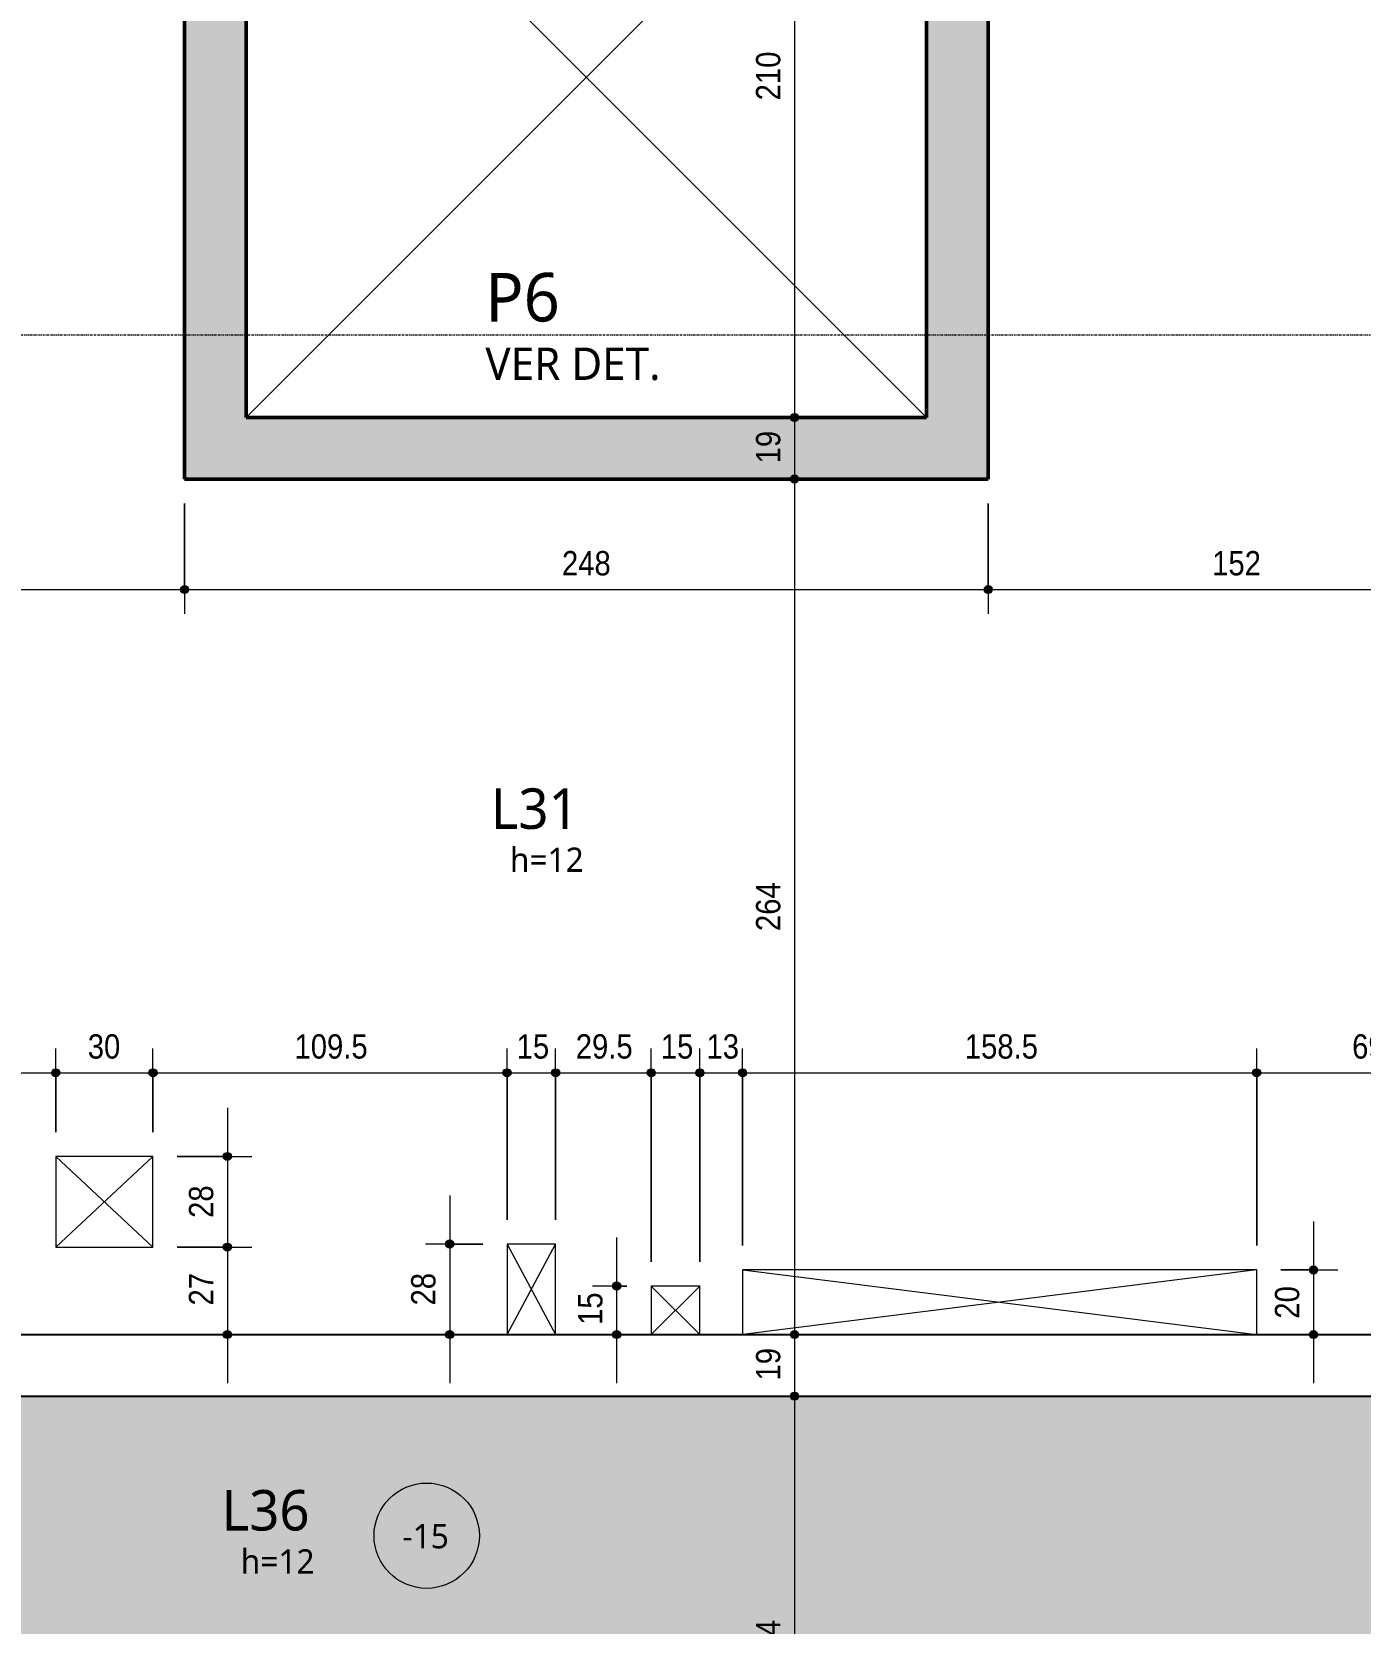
# Model space of a CAD drawing. Header units: centimetres. Extents: x -2136 to 34701, y -1430 to 84208.
# Drawn here: x -171.1 to 238.8, y -477.3 to 13.8 of the extents above; entities that cross this region are included whole.
import ezdxf

# ---------------------------------------------------------------- set-up
doc = ezdxf.new("R2010")
doc.units = ezdxf.units.CM
doc.linetypes.add('Centro de 6 mm', pattern=[1.32, 0.6, -0.24, 0.24, -0.24])
for name, color, linetype, lineweight in [('A-ANNO-DIMS', 7, 'Continuous', 9), ('A-ANNO-DIMS-50', 7, 'Continuous', 9), ('A-DETL', 7, 'Continuous', 18), ('A-FLOR', 7, 'Continuous', 18), ('A-FLOR-IDEN', 7, 'Continuous', 9), ('G-ANNO-SYMB', 7, 'Continuous', 9), ('S-BEAM', 7, 'Continuous', 18), ('S-COLS', 7, 'Continuous', 18), ('S-COLS-IDEN', 7, 'Continuous', 9)]:
    doc.layers.add(name, color=color, linetype=linetype, lineweight=lineweight)
doc.styles.add('Fira Sans_2', font='FiraSans-Regular.ttf', dxfattribs={"width": 0.9, "height": 7.5})
doc.styles.add('Gadugi', font='gadugi.ttf', dxfattribs={"height": 15})
doc.styles.add('Gadugi_2', font='gadugi.ttf', dxfattribs={"height": 0.2})
doc.styles.add('Gadugi_3', font='gadugi.ttf', dxfattribs={"height": 7.5})
doc.styles.add('Gadugi_4', font='gadugi.ttf', dxfattribs={"height": 12.5})
doc.dimstyles.new('PED_R80_1_5mm_ACIMA_As_ESQ__R00', dxfattribs={"dimscale": 30.48, "dimtxt": 10.229846, "dimasz": 0.328084, "dimexe": 0.246063, "dimexo": 0.246063, "dimgap": 0.049213, "dimtad": 1, "dimdec": 1, "dimrnd": 0.5, "dimdsep": 46, "dimtxsty": 'Fira Sans_2', "dimblk1": 'DOTSMALL', "dimblk2": 'DOTSMALL', "dimsah": 1, "dimcen": 0.09, "dimdle": 0.492126, "dimazin": 0, "dimtfac": 1, "dimtdec": 4, "dimtix": 1, "dimtmove": 0, "dimatfit": 3, "dimfxl": 1, "dimtvp": 1, "dimtolj": 1, "dimtzin": 0, "dimarcsym": 2})
doc.dimstyles.new('PED_R80_1_5mm_ACIMA_As_ESQ__R00_3', dxfattribs={"dimscale": 30.48, "dimtxt": 10.229846, "dimasz": 0.328084, "dimexe": 0.246063, "dimexo": 0.246063, "dimgap": 0.049213, "dimtad": 1, "dimdec": 1, "dimrnd": 0.5, "dimdsep": 46, "dimtxsty": 'Fira Sans_2', "dimblk1": 'DOTSMALL', "dimblk2": 'DOTSMALL', "dimsah": 1, "dimcen": 0.09, "dimdle": 0.492126, "dimazin": 0, "dimtfac": 1, "dimtdec": 4, "dimtix": 1, "dimtmove": 0, "dimatfit": 3, "dimfxl": 1, "dimtvp": 1, "dimtolj": 1, "dimtzin": 0, "dimarcsym": 2})

# ---------------------------------------------------------------- blocks, each defined once
blk = doc.blocks.new('PED_TAG_PILAR_R03 - PILAR VER DET_-2523782-PL K 100 - FORMA DO 5º PAVIMENTO')
at = {"layer": 'S-COLS-IDEN', "insert": (0.1149, -0.625), "char_height": 0.2, "width": 1.370886, "attachment_point": 1, "style": 'Gadugi_2'}
blk.add_mtext('VER DET.', dxfattribs=at)
blk = doc.blocks.new('PED_TAG_LAJE_R01 - TÍTULO_ESPESSURA_REBAIXO _LADO_-2413119-PL K 100 - FORMA DO 5º PAVIMENTO')
at = {"layer": 'A-FLOR-IDEN'}
blk.add_circle((0.8854, 0), 0.325, dxfattribs=at)
blk = doc.blocks.new('DIMBLOCK91-PL K 100 - FORMA DO 5º PAVIMENTO')
at = {"layer": 'A-ANNO-DIMS-50', "true_color": 0x000032}
h = blk.add_hatch(color=178, dxfattribs=at)
edge = h.paths.add_edge_path(flags=0)
edge.add_arc((64.23, 104.75), 1.25, 0, 360)
h = blk.add_hatch(color=178, dxfattribs=at)
edge = h.paths.add_edge_path(flags=0)
edge.add_arc((64.23, -105.25), 1.25, 0, 360)
at = {"layer": 'A-ANNO-DIMS-50', "color": 178, "true_color": 0x000032}
for p, q in [((58.49, 104.75), (71.73, 104.75)), ((64.23, 104.75), (58.49, 104.75)), ((64.23, 104.75), (64.23, -105.25)), ((58.49, -105.25), (71.73, -105.25)), ((64.23, -105.25), (58.49, -105.25))]:
    blk.add_line(p, q, dxfattribs=at)
for centre in [(64.23, 104.75), (64.23, -105.25)]:
    blk.add_circle(centre, 1.25, dxfattribs=at)
at = {"layer": 'A-ANNO-DIMS-50', "color": 0, "insert": (52.34, -7.4), "char_height": 7.5, "width": 17.1547, "attachment_point": 1, "rotation": 90, "line_spacing_factor": 1.049215, "style": 'Fira Sans_2'}
blk.add_mtext('210', dxfattribs=at)
blk = doc.blocks.new('_DotSmall')
at = {"color": 0, "linetype": 'ByBlock', "const_width": 0.5}
blk.add_lwpolyline([(-0.0625, 0, 1), (0.0625, 0, 1)], format="xyb", close=True, dxfattribs=at)
blk = doc.blocks.new('DIMBLOCK92-PL K 100 - FORMA DO 5º PAVIMENTO')
at = {"layer": 'A-ANNO-DIMS-50', "true_color": 0x000032}
h = blk.add_hatch(color=178, dxfattribs=at)
edge = h.paths.add_edge_path(flags=0)
edge.add_arc((64.23, -105.25), 1.25, 0, 360)
h = blk.add_hatch(color=178, dxfattribs=at)
edge = h.paths.add_edge_path(flags=0)
edge.add_arc((64.23, -124.25), 1.25, 0, 360)
at = {"layer": 'A-ANNO-DIMS-50', "color": 178, "true_color": 0x000032}
for p, q in [((58.49, -105.25), (71.73, -105.25)), ((64.23, -105.25), (58.49, -105.25)), ((64.23, -105.25), (64.23, -124.25)), ((58.49, -124.25), (71.73, -124.25)), ((64.23, -124.25), (58.49, -124.25))]:
    blk.add_line(p, q, dxfattribs=at)
for centre in [(64.23, -105.25), (64.23, -124.25)]:
    blk.add_circle(centre, 1.25, dxfattribs=at)
at = {"layer": 'A-ANNO-DIMS-50', "color": 0, "insert": (52.34, -119.41), "char_height": 7.5, "width": 11.1741, "attachment_point": 1, "rotation": 90, "line_spacing_factor": 1.049215, "style": 'Fira Sans_2'}
blk.add_mtext('19', dxfattribs=at)
blk = doc.blocks.new('DIMBLOCK93-PL K 100 - FORMA DO 5º PAVIMENTO')
at = {"layer": 'A-ANNO-DIMS-50', "true_color": 0x000032}
h = blk.add_hatch(color=178, dxfattribs=at)
edge = h.paths.add_edge_path(flags=0)
edge.add_arc((64.23, -124.25), 1.25, 0, 360)
h = blk.add_hatch(color=178, dxfattribs=at)
edge = h.paths.add_edge_path(flags=0)
edge.add_arc((64.23, -388.25), 1.25, 0, 360)
at = {"layer": 'A-ANNO-DIMS-50', "color": 178, "true_color": 0x000032}
for p, q in [((58.49, -124.25), (71.73, -124.25)), ((64.23, -124.25), (58.49, -124.25)), ((64.23, -124.25), (64.23, -388.25)), ((58.49, -388.25), (71.73, -388.25)), ((64.23, -388.25), (58.49, -388.25))]:
    blk.add_line(p, q, dxfattribs=at)
for centre in [(64.23, -124.25), (64.23, -388.25)]:
    blk.add_circle(centre, 1.25, dxfattribs=at)
at = {"layer": 'A-ANNO-DIMS-50', "color": 0, "insert": (52.34, -263.73), "char_height": 7.5, "width": 17.9416, "attachment_point": 1, "rotation": 90, "line_spacing_factor": 1.049215, "style": 'Fira Sans_2'}
blk.add_mtext('264', dxfattribs=at)
blk = doc.blocks.new('DIMBLOCK94-PL K 100 - FORMA DO 5º PAVIMENTO')
at = {"layer": 'A-ANNO-DIMS-50', "true_color": 0x000032}
h = blk.add_hatch(color=178, dxfattribs=at)
edge = h.paths.add_edge_path(flags=0)
edge.add_arc((64.23, -388.25), 1.25, 0, 360)
h = blk.add_hatch(color=178, dxfattribs=at)
edge = h.paths.add_edge_path(flags=0)
edge.add_arc((64.23, -407.25), 1.25, 0, 360)
at = {"layer": 'A-ANNO-DIMS-50', "color": 178, "true_color": 0x000032}
for p, q in [((58.49, -388.25), (71.73, -388.25)), ((64.23, -388.25), (58.49, -388.25)), ((64.23, -388.25), (64.23, -407.25)), ((58.49, -407.25), (71.73, -407.25)), ((64.23, -407.25), (58.49, -407.25))]:
    blk.add_line(p, q, dxfattribs=at)
for centre in [(64.23, -388.25), (64.23, -407.25)]:
    blk.add_circle(centre, 1.25, dxfattribs=at)
at = {"layer": 'A-ANNO-DIMS-50', "color": 0, "insert": (52.34, -402.41), "char_height": 7.5, "width": 11.1741, "attachment_point": 1, "rotation": 90, "line_spacing_factor": 1.049215, "style": 'Fira Sans_2'}
blk.add_mtext('19', dxfattribs=at)
blk = doc.blocks.new('DIMBLOCK95-PL K 100 - FORMA DO 5º PAVIMENTO')
at = {"layer": 'A-ANNO-DIMS-50', "true_color": 0x000032}
h = blk.add_hatch(color=178, dxfattribs=at)
edge = h.paths.add_edge_path(flags=0)
edge.add_arc((64.23, -407.25), 1.25, 0, 360)
h = blk.add_hatch(color=178, dxfattribs=at)
edge = h.paths.add_edge_path(flags=0)
edge.add_arc((64.23, -561.25), 1.25, 0, 360)
at = {"layer": 'A-ANNO-DIMS-50', "color": 178, "true_color": 0x000032}
for p, q in [((58.49, -407.25), (71.73, -407.25)), ((64.23, -407.25), (58.49, -407.25)), ((64.23, -407.25), (64.23, -561.25)), ((58.49, -561.25), (71.73, -561.25)), ((64.23, -561.25), (58.49, -561.25))]:
    blk.add_line(p, q, dxfattribs=at)
for centre in [(64.23, -407.25), (64.23, -561.25)]:
    blk.add_circle(centre, 1.25, dxfattribs=at)
at = {"layer": 'A-ANNO-DIMS-50', "color": 0, "insert": (52.34, -491.33), "char_height": 7.5, "width": 16.9973, "attachment_point": 1, "rotation": 90, "line_spacing_factor": 1.049215, "style": 'Fira Sans_2'}
blk.add_mtext('154', dxfattribs=at)
blk = doc.blocks.new('DIMBLOCK331-PL K 100 - FORMA DO 5º PAVIMENTO')
at = {"layer": 'A-ANNO-DIMS-50', "true_color": 0x000032}
h = blk.add_hatch(color=178, dxfattribs=at)
edge = h.paths.add_edge_path(flags=0)
edge.add_arc((-276, -158.35), 1.25, 0, 360)
h = blk.add_hatch(color=178, dxfattribs=at)
edge = h.paths.add_edge_path(flags=0)
edge.add_arc((-124, -158.35), 1.25, 0, 360)
at = {"layer": 'A-ANNO-DIMS-50', "color": 178, "true_color": 0x000032}
for p, q in [((-124, -131.75), (-124, -165.85)), ((-124, -158.35), (-124, -131.75)), ((-276, -164.09), (-276, -150.85)), ((-276, -158.35), (-124, -158.35)), ((-276, -158.35), (-276, -164.09))]:
    blk.add_line(p, q, dxfattribs=at)
for centre in [(-276, -158.35), (-124, -158.35)]:
    blk.add_circle(centre, 1.25, dxfattribs=at)
at = {"layer": 'A-ANNO-DIMS-50', "color": 0, "insert": (-206.89, -146.47), "char_height": 7.5, "width": 16.5251, "attachment_point": 1, "line_spacing_factor": 1.049215, "style": 'Fira Sans_2'}
blk.add_mtext('152', dxfattribs=at)
blk = doc.blocks.new('DIMBLOCK332-PL K 100 - FORMA DO 5º PAVIMENTO')
at = {"layer": 'A-ANNO-DIMS-50', "true_color": 0x000032}
h = blk.add_hatch(color=178, dxfattribs=at)
edge = h.paths.add_edge_path(flags=0)
edge.add_arc((-124, -158.35), 1.25, 0, 360)
h = blk.add_hatch(color=178, dxfattribs=at)
edge = h.paths.add_edge_path(flags=0)
edge.add_arc((124, -158.35), 1.25, 0, 360)
at = {"layer": 'A-ANNO-DIMS-50', "color": 178, "true_color": 0x000032}
for p, q in [((-124, -131.75), (-124, -165.85)), ((-124, -158.35), (-124, -131.75)), ((124, -131.75), (124, -165.85)), ((124, -158.35), (124, -131.75)), ((-124, -158.35), (124, -158.35))]:
    blk.add_line(p, q, dxfattribs=at)
for centre in [(-124, -158.35), (124, -158.35)]:
    blk.add_circle(centre, 1.25, dxfattribs=at)
at = {"layer": 'A-ANNO-DIMS-50', "color": 0, "insert": (-7.54, -146.47), "char_height": 7.5, "width": 18.099, "attachment_point": 1, "line_spacing_factor": 1.049215, "style": 'Fira Sans_2'}
blk.add_mtext('248', dxfattribs=at)
blk = doc.blocks.new('DIMBLOCK333-PL K 100 - FORMA DO 5º PAVIMENTO')
at = {"layer": 'A-ANNO-DIMS-50', "true_color": 0x000032}
h = blk.add_hatch(color=178, dxfattribs=at)
edge = h.paths.add_edge_path(flags=0)
edge.add_arc((124, -158.35), 1.25, 0, 360)
h = blk.add_hatch(color=178, dxfattribs=at)
edge = h.paths.add_edge_path(flags=0)
edge.add_arc((276, -158.35), 1.25, 0, 360)
at = {"layer": 'A-ANNO-DIMS-50', "color": 178, "true_color": 0x000032}
for p, q in [((124, -131.75), (124, -165.85)), ((124, -158.35), (124, -131.75)), ((276, -164.09), (276, -150.85)), ((124, -158.35), (276, -158.35)), ((276, -158.35), (276, -164.09))]:
    blk.add_line(p, q, dxfattribs=at)
for centre in [(124, -158.35), (276, -158.35)]:
    blk.add_circle(centre, 1.25, dxfattribs=at)
at = {"layer": 'A-ANNO-DIMS-50', "color": 0, "insert": (193.11, -146.47), "char_height": 7.5, "width": 16.5251, "attachment_point": 1, "line_spacing_factor": 1.049215, "style": 'Fira Sans_2'}
blk.add_mtext('152', dxfattribs=at)
blk = doc.blocks.new('DIMBLOCK526-PL K 100 - FORMA DO 5º PAVIMENTO')
at = {"layer": 'A-ANNO-DIMS-50', "true_color": 0x000032}
h = blk.add_hatch(color=178, dxfattribs=at)
edge = h.paths.add_edge_path(flags=0)
edge.add_arc((-276, -307.46), 1.25, 0, 360)
h = blk.add_hatch(color=178, dxfattribs=at)
edge = h.paths.add_edge_path(flags=0)
edge.add_arc((-163.76, -307.46), 1.25, 0, 360)
at = {"layer": 'A-ANNO-DIMS-50', "color": 178, "true_color": 0x000032}
for p, q in [((-276, -313.19), (-276, -299.96)), ((-163.76, -325.78), (-163.76, -299.96)), ((-291, -307.46), (-163.76, -307.46)), ((-276, -307.46), (-276, -313.19)), ((-163.76, -307.46), (-163.76, -325.78))]:
    blk.add_line(p, q, dxfattribs=at)
for centre in [(-276, -307.46), (-163.76, -307.46)]:
    blk.add_circle(centre, 1.25, dxfattribs=at)
at = {"layer": 'A-ANNO-DIMS-50', "color": 0, "insert": (-226.44, -295.58), "char_height": 7.5, "width": 15.7382, "attachment_point": 1, "line_spacing_factor": 1.049215, "style": 'Fira Sans_2'}
blk.add_mtext('112', dxfattribs=at)
blk = doc.blocks.new('DIMBLOCK527-PL K 100 - FORMA DO 5º PAVIMENTO')
at = {"layer": 'A-ANNO-DIMS-50', "true_color": 0x000032}
h = blk.add_hatch(color=178, dxfattribs=at)
edge = h.paths.add_edge_path(flags=0)
edge.add_arc((-163.76, -307.46), 1.25, 0, 360)
h = blk.add_hatch(color=178, dxfattribs=at)
edge = h.paths.add_edge_path(flags=0)
edge.add_arc((-133.76, -307.46), 1.25, 0, 360)
at = {"layer": 'A-ANNO-DIMS-50', "color": 178, "true_color": 0x000032}
for p, q in [((-163.76, -325.78), (-163.76, -299.96)), ((-133.76, -325.78), (-133.76, -299.96)), ((-163.76, -307.46), (-133.76, -307.46)), ((-163.76, -307.46), (-163.76, -325.78)), ((-133.76, -307.46), (-133.76, -325.78))]:
    blk.add_line(p, q, dxfattribs=at)
for centre in [(-163.76, -307.46), (-133.76, -307.46)]:
    blk.add_circle(centre, 1.25, dxfattribs=at)
at = {"layer": 'A-ANNO-DIMS-50', "color": 0, "insert": (-153.88, -295.58), "char_height": 7.5, "width": 12.2758, "attachment_point": 1, "line_spacing_factor": 1.049215, "style": 'Fira Sans_2'}
blk.add_mtext('30', dxfattribs=at)
blk = doc.blocks.new('DIMBLOCK528-PL K 100 - FORMA DO 5º PAVIMENTO')
at = {"layer": 'A-ANNO-DIMS-50', "true_color": 0x000032}
h = blk.add_hatch(color=178, dxfattribs=at)
edge = h.paths.add_edge_path(flags=0)
edge.add_arc((-133.76, -307.46), 1.25, 0, 360)
h = blk.add_hatch(color=178, dxfattribs=at)
edge = h.paths.add_edge_path(flags=0)
edge.add_arc((-24.5, -307.46), 1.25, 0, 360)
at = {"layer": 'A-ANNO-DIMS-50', "color": 178, "true_color": 0x000032}
for p, q in [((-133.76, -325.78), (-133.76, -299.96)), ((-24.5, -352.8), (-24.5, -299.96)), ((-133.76, -307.46), (-24.5, -307.46)), ((-133.76, -307.46), (-133.76, -325.78)), ((-24.5, -307.46), (-24.5, -352.8))]:
    blk.add_line(p, q, dxfattribs=at)
for centre in [(-133.76, -307.46), (-24.5, -307.46)]:
    blk.add_circle(centre, 1.25, dxfattribs=at)
at = {"layer": 'A-ANNO-DIMS-50', "color": 0, "insert": (-90.08, -295.58), "char_height": 7.5, "width": 26.2828, "attachment_point": 1, "line_spacing_factor": 1.049215, "style": 'Fira Sans_2'}
blk.add_mtext('109.5', dxfattribs=at)
blk = doc.blocks.new('DIMBLOCK529-PL K 100 - FORMA DO 5º PAVIMENTO')
at = {"layer": 'A-ANNO-DIMS-50', "true_color": 0x000032}
h = blk.add_hatch(color=178, dxfattribs=at)
edge = h.paths.add_edge_path(flags=0)
edge.add_arc((-24.5, -307.46), 1.25, 0, 360)
h = blk.add_hatch(color=178, dxfattribs=at)
edge = h.paths.add_edge_path(flags=0)
edge.add_arc((-9.5, -307.46), 1.25, 0, 360)
at = {"layer": 'A-ANNO-DIMS-50', "color": 178, "true_color": 0x000032}
for p, q in [((-24.5, -352.8), (-24.5, -299.96)), ((-9.5, -352.8), (-9.5, -299.96)), ((-24.5, -307.46), (-9.5, -307.46)), ((-24.5, -307.46), (-24.5, -352.8)), ((-9.5, -307.46), (-9.5, -352.8))]:
    blk.add_line(p, q, dxfattribs=at)
for centre in [(-24.5, -307.46), (-9.5, -307.46)]:
    blk.add_circle(centre, 1.25, dxfattribs=at)
at = {"layer": 'A-ANNO-DIMS-50', "color": 0, "insert": (-21.52, -295.58), "char_height": 7.5, "width": 10.8594, "attachment_point": 1, "line_spacing_factor": 1.049215, "style": 'Fira Sans_2'}
blk.add_mtext('15', dxfattribs=at)
blk = doc.blocks.new('DIMBLOCK530-PL K 100 - FORMA DO 5º PAVIMENTO')
at = {"layer": 'A-ANNO-DIMS-50', "true_color": 0x000032}
h = blk.add_hatch(color=178, dxfattribs=at)
edge = h.paths.add_edge_path(flags=0)
edge.add_arc((-9.5, -307.46), 1.25, 0, 360)
h = blk.add_hatch(color=178, dxfattribs=at)
edge = h.paths.add_edge_path(flags=0)
edge.add_arc((20, -307.46), 1.25, 0, 360)
at = {"layer": 'A-ANNO-DIMS-50', "color": 178, "true_color": 0x000032}
for p, q in [((-9.5, -352.8), (-9.5, -299.96)), ((20, -365.77), (20, -299.96)), ((-9.5, -307.46), (20, -307.46)), ((-9.5, -307.46), (-9.5, -352.8)), ((20, -307.46), (20, -365.77))]:
    blk.add_line(p, q, dxfattribs=at)
for centre in [(-9.5, -307.46), (20, -307.46)]:
    blk.add_circle(centre, 1.25, dxfattribs=at)
at = {"layer": 'A-ANNO-DIMS-50', "color": 0, "insert": (-3.28, -295.58), "char_height": 7.5, "width": 20.4597, "attachment_point": 1, "line_spacing_factor": 1.049215, "style": 'Fira Sans_2'}
blk.add_mtext('29.5', dxfattribs=at)
blk = doc.blocks.new('DIMBLOCK531-PL K 100 - FORMA DO 5º PAVIMENTO')
at = {"layer": 'A-ANNO-DIMS-50', "true_color": 0x000032}
h = blk.add_hatch(color=178, dxfattribs=at)
edge = h.paths.add_edge_path(flags=0)
edge.add_arc((20, -307.46), 1.25, 0, 360)
h = blk.add_hatch(color=178, dxfattribs=at)
edge = h.paths.add_edge_path(flags=0)
edge.add_arc((35, -307.46), 1.25, 0, 360)
at = {"layer": 'A-ANNO-DIMS-50', "color": 178, "true_color": 0x000032}
for p, q in [((20, -365.77), (20, -299.96)), ((35, -365.77), (35, -299.96)), ((20, -307.46), (35, -307.46)), ((20, -307.46), (20, -365.77)), ((35, -307.46), (35, -365.77))]:
    blk.add_line(p, q, dxfattribs=at)
for centre in [(20, -307.46), (35, -307.46)]:
    blk.add_circle(centre, 1.25, dxfattribs=at)
at = {"layer": 'A-ANNO-DIMS-50', "color": 0, "insert": (22.97, -295.58), "char_height": 7.5, "width": 10.8594, "attachment_point": 1, "line_spacing_factor": 1.049215, "style": 'Fira Sans_2'}
blk.add_mtext('15', dxfattribs=at)
blk = doc.blocks.new('DIMBLOCK532-PL K 100 - FORMA DO 5º PAVIMENTO')
at = {"layer": 'A-ANNO-DIMS-50', "true_color": 0x000032}
h = blk.add_hatch(color=178, dxfattribs=at)
edge = h.paths.add_edge_path(flags=0)
edge.add_arc((35, -307.46), 1.25, 0, 360)
h = blk.add_hatch(color=178, dxfattribs=at)
edge = h.paths.add_edge_path(flags=0)
edge.add_arc((48.2, -307.46), 1.25, 0, 360)
at = {"layer": 'A-ANNO-DIMS-50', "color": 178, "true_color": 0x000032}
for p, q in [((35, -365.77), (35, -299.96)), ((48.2, -360.8), (48.2, -299.96)), ((35, -307.46), (48.2, -307.46)), ((35, -307.46), (35, -365.77)), ((48.2, -307.46), (48.2, -360.8))]:
    blk.add_line(p, q, dxfattribs=at)
for centre in [(35, -307.46), (48.2, -307.46)]:
    blk.add_circle(centre, 1.25, dxfattribs=at)
at = {"layer": 'A-ANNO-DIMS-50', "color": 0, "insert": (37.07, -295.58), "char_height": 7.5, "width": 10.8594, "attachment_point": 1, "line_spacing_factor": 1.049215, "style": 'Fira Sans_2'}
blk.add_mtext('13', dxfattribs=at)
blk = doc.blocks.new('DIMBLOCK533-PL K 100 - FORMA DO 5º PAVIMENTO')
at = {"layer": 'A-ANNO-DIMS-50', "true_color": 0x000032}
h = blk.add_hatch(color=178, dxfattribs=at)
edge = h.paths.add_edge_path(flags=0)
edge.add_arc((48.2, -307.46), 1.25, 0, 360)
h = blk.add_hatch(color=178, dxfattribs=at)
edge = h.paths.add_edge_path(flags=0)
edge.add_arc((206.85, -307.46), 1.25, 0, 360)
at = {"layer": 'A-ANNO-DIMS-50', "color": 178, "true_color": 0x000032}
for p, q in [((48.2, -360.8), (48.2, -299.96)), ((206.85, -360.8), (206.85, -299.96)), ((48.2, -307.46), (206.85, -307.46)), ((48.2, -307.46), (48.2, -360.8)), ((206.85, -307.46), (206.85, -360.8))]:
    blk.add_line(p, q, dxfattribs=at)
for centre in [(48.2, -307.46), (206.85, -307.46)]:
    blk.add_circle(centre, 1.25, dxfattribs=at)
at = {"layer": 'A-ANNO-DIMS-50', "color": 0, "insert": (116.77, -295.58), "char_height": 7.5, "width": 25.8107, "attachment_point": 1, "line_spacing_factor": 1.049215, "style": 'Fira Sans_2'}
blk.add_mtext('158.5', dxfattribs=at)
blk = doc.blocks.new('DIMBLOCK534-PL K 100 - FORMA DO 5º PAVIMENTO')
at = {"layer": 'A-ANNO-DIMS-50', "true_color": 0x000032}
h = blk.add_hatch(color=178, dxfattribs=at)
edge = h.paths.add_edge_path(flags=0)
edge.add_arc((206.85, -307.46), 1.25, 0, 360)
h = blk.add_hatch(color=178, dxfattribs=at)
edge = h.paths.add_edge_path(flags=0)
edge.add_arc((276, -307.46), 1.25, 0, 360)
at = {"layer": 'A-ANNO-DIMS-50', "color": 178, "true_color": 0x000032}
for p, q in [((206.85, -360.8), (206.85, -299.96)), ((276, -313.19), (276, -299.96)), ((206.85, -307.46), (276, -307.46)), ((206.85, -307.46), (206.85, -360.8)), ((276, -307.46), (276, -313.19))]:
    blk.add_line(p, q, dxfattribs=at)
for centre in [(206.85, -307.46), (276, -307.46)]:
    blk.add_circle(centre, 1.25, dxfattribs=at)
at = {"layer": 'A-ANNO-DIMS-50', "color": 0, "insert": (236.31, -295.58), "char_height": 7.5, "width": 12.2758, "attachment_point": 1, "line_spacing_factor": 1.049215, "style": 'Fira Sans_2'}
blk.add_mtext('69', dxfattribs=at)
blk = doc.blocks.new('DIMBLOCK538-PL K 100 - FORMA DO 5º PAVIMENTO')
at = {"layer": 'A-ANNO-DIMS-50', "true_color": 0x000032}
h = blk.add_hatch(color=178, dxfattribs=at)
edge = h.paths.add_edge_path(flags=0)
edge.add_arc((-110.79, -333.28), 1.25, 0, 360)
h = blk.add_hatch(color=178, dxfattribs=at)
edge = h.paths.add_edge_path(flags=0)
edge.add_arc((-110.79, -361.25), 1.25, 0, 360)
at = {"layer": 'A-ANNO-DIMS-50', "color": 178, "true_color": 0x000032}
for p, q in [((-110.79, -318.28), (-110.79, -361.25)), ((-126.26, -333.28), (-103.29, -333.28)), ((-110.79, -333.28), (-126.26, -333.28)), ((-126.26, -361.25), (-103.29, -361.25)), ((-110.79, -361.25), (-126.26, -361.25))]:
    blk.add_line(p, q, dxfattribs=at)
for centre in [(-110.79, -333.28), (-110.79, -361.25)]:
    blk.add_circle(centre, 1.25, dxfattribs=at)
at = {"layer": 'A-ANNO-DIMS-50', "color": 0, "insert": (-122.67, -352.25), "char_height": 7.5, "width": 11.9611, "attachment_point": 1, "rotation": 90, "line_spacing_factor": 1.049215, "style": 'Fira Sans_2'}
blk.add_mtext('28', dxfattribs=at)
blk = doc.blocks.new('DIMBLOCK539-PL K 100 - FORMA DO 5º PAVIMENTO')
at = {"layer": 'A-ANNO-DIMS-50', "true_color": 0x000032}
h = blk.add_hatch(color=178, dxfattribs=at)
edge = h.paths.add_edge_path(flags=0)
edge.add_arc((-110.79, -361.25), 1.25, 0, 360)
h = blk.add_hatch(color=178, dxfattribs=at)
edge = h.paths.add_edge_path(flags=0)
edge.add_arc((-110.79, -388.25), 1.25, 0, 360)
at = {"layer": 'A-ANNO-DIMS-50', "color": 178, "true_color": 0x000032}
for p, q in [((-126.26, -361.25), (-103.29, -361.25)), ((-110.79, -361.25), (-126.26, -361.25)), ((-110.79, -361.25), (-110.79, -403.25)), ((-116.52, -388.25), (-103.29, -388.25)), ((-110.79, -388.25), (-116.52, -388.25))]:
    blk.add_line(p, q, dxfattribs=at)
for centre in [(-110.79, -361.25), (-110.79, -388.25)]:
    blk.add_circle(centre, 1.25, dxfattribs=at)
at = {"layer": 'A-ANNO-DIMS-50', "color": 0, "insert": (-122.67, -379.27), "char_height": 7.5, "width": 10.8594, "attachment_point": 1, "rotation": 90, "line_spacing_factor": 1.049215, "style": 'Fira Sans_2'}
blk.add_mtext('27', dxfattribs=at)
blk = doc.blocks.new('DIMBLOCK540-PL K 100 - FORMA DO 5º PAVIMENTO')
at = {"layer": 'A-ANNO-DIMS-50', "true_color": 0x000032}
h = blk.add_hatch(color=178, dxfattribs=at)
edge = h.paths.add_edge_path(flags=0)
edge.add_arc((-42.19, -360.3), 1.25, 0, 360)
h = blk.add_hatch(color=178, dxfattribs=at)
edge = h.paths.add_edge_path(flags=0)
edge.add_arc((-42.19, -388.25), 1.25, 0, 360)
at = {"layer": 'A-ANNO-DIMS-50', "color": 178, "true_color": 0x000032}
for p, q in [((-42.19, -345.3), (-42.19, -403.25)), ((-32, -360.3), (-49.69, -360.3)), ((-42.19, -360.3), (-32, -360.3)), ((-47.92, -388.25), (-34.69, -388.25)), ((-42.19, -388.25), (-47.92, -388.25))]:
    blk.add_line(p, q, dxfattribs=at)
for centre in [(-42.19, -360.3), (-42.19, -388.25)]:
    blk.add_circle(centre, 1.25, dxfattribs=at)
at = {"layer": 'A-ANNO-DIMS-50', "color": 0, "insert": (-54.08, -379.26), "char_height": 7.5, "width": 11.9611, "attachment_point": 1, "rotation": 90, "line_spacing_factor": 1.049215, "style": 'Fira Sans_2'}
blk.add_mtext('28', dxfattribs=at)
blk = doc.blocks.new('DIMBLOCK541-PL K 100 - FORMA DO 5º PAVIMENTO')
at = {"layer": 'A-ANNO-DIMS-50', "true_color": 0x000032}
h = blk.add_hatch(color=178, dxfattribs=at)
edge = h.paths.add_edge_path(flags=0)
edge.add_arc((9.34, -373.27), 1.25, 0, 360)
h = blk.add_hatch(color=178, dxfattribs=at)
edge = h.paths.add_edge_path(flags=0)
edge.add_arc((9.34, -388.25), 1.25, 0, 360)
at = {"layer": 'A-ANNO-DIMS-50', "color": 178, "true_color": 0x000032}
for p, q in [((9.34, -358.27), (9.34, -403.25)), ((12.5, -373.27), (1.84, -373.27)), ((9.34, -373.27), (12.5, -373.27)), ((3.61, -388.25), (16.84, -388.25)), ((9.34, -388.25), (3.61, -388.25))]:
    blk.add_line(p, q, dxfattribs=at)
for centre in [(9.34, -373.27), (9.34, -388.25)]:
    blk.add_circle(centre, 1.25, dxfattribs=at)
at = {"layer": 'A-ANNO-DIMS-50', "color": 0, "insert": (-2.54, -385.28), "char_height": 7.5, "width": 10.8594, "attachment_point": 1, "rotation": 90, "line_spacing_factor": 1.049215, "style": 'Fira Sans_2'}
blk.add_mtext('15', dxfattribs=at)
blk = doc.blocks.new('DIMBLOCK542-PL K 100 - FORMA DO 5º PAVIMENTO')
at = {"layer": 'A-ANNO-DIMS-50', "true_color": 0x000032}
h = blk.add_hatch(color=178, dxfattribs=at)
edge = h.paths.add_edge_path(flags=0)
edge.add_arc((224.37, -368.3), 1.25, 0, 360)
h = blk.add_hatch(color=178, dxfattribs=at)
edge = h.paths.add_edge_path(flags=0)
edge.add_arc((224.37, -388.25), 1.25, 0, 360)
at = {"layer": 'A-ANNO-DIMS-50', "color": 178, "true_color": 0x000032}
for p, q in [((224.37, -353.3), (224.37, -403.25)), ((214.35, -368.3), (231.87, -368.3)), ((224.37, -368.3), (214.35, -368.3)), ((218.63, -388.25), (231.87, -388.25)), ((224.37, -388.25), (218.63, -388.25))]:
    blk.add_line(p, q, dxfattribs=at)
for centre in [(224.37, -368.3), (224.37, -388.25)]:
    blk.add_circle(centre, 1.25, dxfattribs=at)
at = {"layer": 'A-ANNO-DIMS-50', "color": 0, "insert": (212.48, -383.33), "char_height": 7.5, "width": 12.1184, "attachment_point": 1, "rotation": 90, "line_spacing_factor": 1.049215, "style": 'Fira Sans_2'}
blk.add_mtext('20', dxfattribs=at)

msp = doc.modelspace()

# ---------------------------------------------------------------- hatches: boundary and pattern name
at = {"layer": 'A-FLOR', "true_color": 0xfcd5b4}
msp.add_hatch(color=254, dxfattribs=at).paths.add_polyline_path([(50.77, -561.25), (1788.5, -561.25), (1788.5, -407.25), (1711.5, -407.25), (1711.5, -413.25), (1276.5, -413.25), (1276.5, -418.25), (943.5, -418.25), (943.5, -407.25), (-921.5, -407.25), (-921.5, -418.25), (-1383.5, -418.25), (-1383.5, -413.25), (-1662, -413.25), (-1662, -407.25), (-1787.5, -407.25), (-1787.5, -561.25), (-145.5, -561.25)], flags=0)
at = {"layer": 'S-COLS', "true_color": 0x808080}
msp.add_hatch(color=8, dxfattribs=at).paths.add_polyline_path([(50.77, -124.25), (124, -124.25), (124, 123.75), (105, 123.75), (105, -105.25), (-105, -105.25), (-105, 123.75), (-124, 123.75), (-124, -124.25)], flags=0)

# ---------------------------------------------------------------- linework, layer by layer
at = {"lineweight": 18}
for p, q in [((-163.76, -361.25), (-133.76, -333.28)), ((-163.76, -333.28), (-133.76, -361.25)), ((-24.5, -388.24), (-9.5, -360.31)), ((-24.5, -360.31), (-9.5, -388.24)), ((206.81, -368.31), (48.24, -388.25)), ((48.24, -368.31), (206.81, -388.25)), ((20, -388.25), (35, -373.27)), ((20, -373.27), (35, -388.25))]:
    msp.add_line(p, q, dxfattribs=at)
at = {"layer": 'A-DETL'}
for p, q in [((105, 104.75), (-105, -105.25)), ((-105, 104.75), (105, -105.25))]:
    msp.add_line(p, q, dxfattribs=at)
at = {"layer": 'A-FLOR'}
for p, q in [((-133.76, -333.28), (-163.76, -333.28)), ((-163.76, -333.28), (-163.76, -361.25)), ((-133.76, -361.25), (-133.76, -333.28)), ((-163.76, -361.25), (-133.76, -361.25)), ((-9.5, -360.3), (-24.5, -360.3)), ((-24.5, -360.3), (-24.5, -388.25)), ((-9.5, -388.25), (-9.5, -360.3)), ((206.85, -368.3), (48.2, -368.3)), ((48.2, -368.3), (48.2, -388.25)), ((206.85, -388.25), (206.85, -368.3)), ((35, -373.27), (20, -373.27)), ((20, -373.27), (20, -388.25)), ((35, -388.25), (35, -373.27))]:
    msp.add_line(p, q, dxfattribs=at)
at = {"layer": 'G-ANNO-SYMB', "linetype": 'Centro de 6 mm'}
msp.add_line((-1936.58, -79.8), (1941.9, -79.8), dxfattribs=at)
at = {"layer": 'S-BEAM', "lineweight": 25}
for p, q in [((-276, -388.25), (276, -388.25)), ((-861.5, -407.25), (665, -407.25))]:
    msp.add_line(p, q, dxfattribs=at)
at = {"layer": 'S-COLS', "lineweight": 50}
for p, q in [((-124, -124.25), (-124, 123.75)), ((-105, 123.75), (-105, -105.25)), ((105, -105.25), (105, 123.75)), ((124, 123.75), (124, -124.25)), ((-105, -105.25), (105, -105.25)), ((124, -124.25), (-124, -124.25))]:
    msp.add_line(p, q, dxfattribs=at)

# ---------------------------------------------------------------- block references
at = {"layer": 'A-FLOR-IDEN', "xscale": 49.99999999999998, "yscale": 49.99999999999998, "zscale": 49.99999999999998}
msp.add_blockref('PED_TAG_LAJE_R01 - TÍTULO_ESPESSURA_REBAIXO _LADO_-2413119-PL K 100 - FORMA DO 5º PAVIMENTO', (-93.55, -450.3), dxfattribs=at)
at = {"layer": 'S-COLS-IDEN', "xscale": 49.99999999999998, "yscale": 49.99999999999998, "zscale": 49.99999999999998}
msp.add_blockref('PED_TAG_PILAR_R03 - PILAR VER DET_-2523782-PL K 100 - FORMA DO 5º PAVIMENTO', (-36.92, -52.41), dxfattribs=at)

# ---------------------------------------------------------------- texts
at = {"layer": 'A-FLOR-IDEN', "attachment_point": 1}
for s, insert, char_height, width, style in [('L31', (-29.51, -219.69), 12.5, 33.27, 'Gadugi_4'), ('h=12', (-23.61, -237.97), 7.5, 29.6624, 'Gadugi_3'), ('L36', (-112.58, -436.21), 12.5, 33.27, 'Gadugi_4'), ('-15', (-56.75, -446.69), 7.5, 18.8397, 'Gadugi_3'), ('h=12', (-106.68, -454.5), 7.5, 29.6624, 'Gadugi_3')]:
    msp.add_mtext(s, dxfattribs=dict(at, insert=insert, char_height=char_height, width=width, style=style))
at = {"layer": 'S-COLS-IDEN', "insert": (-31.18, -60.64), "char_height": 15, "width": 28.4599, "attachment_point": 1, "style": 'Gadugi'}
msp.add_mtext('P6', dxfattribs=at)

# ---------------------------------------------------------------- dimensions: what is measured, and where the dimension line sits
at = {"layer": 'A-ANNO-DIMS', "color": 178, "true_color": 0x000032}
for base, p1, p2, dimstyle, override, picture, middle in [((64.23, -105.25), (65.99, 104.75), (65.99, -105.25), 'PED_R80_1_5mm_ACIMA_As_ESQ__R00', {"dimpost": '<>', "dimfxl": 210}, 'DIMBLOCK91-PL K 100 - FORMA DO 5º PAVIMENTO', (58.91, -0.25)), ((64.23, -124.25), (65.99, -105.25), (65.99, -124.25), 'PED_R80_1_5mm_ACIMA_As_ESQ__R00', {"dimpost": '<>', "dimfxl": 19}, 'DIMBLOCK92-PL K 100 - FORMA DO 5º PAVIMENTO', (58.86, -114.75)), ((64.23, -388.25), (65.99, -124.25), (65.99, -388.25), 'PED_R80_1_5mm_ACIMA_As_ESQ__R00', {"dimpost": '<>', "dimfxl": 264}, 'DIMBLOCK93-PL K 100 - FORMA DO 5º PAVIMENTO', (58.91, -256.25)), ((-110.79, -361.25), (-133.76, -333.28), (-133.76, -361.25), 'PED_R80_1_5mm_ACIMA_As_ESQ__R00_3', {"dimpost": '<>', "dimfxl": 27.969737}, 'DIMBLOCK538-PL K 100 - FORMA DO 5º PAVIMENTO', (-116.1, -347.27)), ((-42.1912, -388.25), (-24.5, -360.3033), (-40.4234, -388.25), 'PED_R80_1_5mm_ACIMA_As_ESQ__R00_3', {"dimpost": '<>', "dimfxl": 32.164768}, 'DIMBLOCK540-PL K 100 - FORMA DO 5º PAVIMENTO', (-47.5065, -374.2766)), ((224.365, -388.25), (206.8513, -368.3033), (226.1328, -388.25), 'PED_R80_1_5mm_ACIMA_As_ESQ__R00_3', {"dimpost": '<>', "dimfxl": 27.742532}, 'DIMBLOCK542-PL K 100 - FORMA DO 5º PAVIMENTO', (219.0497, -378.2766)), ((9.34, -388.25), (20, -373.27), (11.11, -388.25), 'PED_R80_1_5mm_ACIMA_As_ESQ__R00_3', {"dimpost": '<>', "dimfxl": 17.419936}, 'DIMBLOCK541-PL K 100 - FORMA DO 5º PAVIMENTO', (4.03, -380.76)), ((-110.79, -388.25), (-133.76, -361.25), (-109.02, -388.25), 'PED_R80_1_5mm_ACIMA_As_ESQ__R00_3', {"dimpost": '<>', "dimfxl": 36.624687}, 'DIMBLOCK539-PL K 100 - FORMA DO 5º PAVIMENTO', (-116.09, -374.75)), ((64.23, -407.25), (65.99, -388.25), (65.99, -407.25), 'PED_R80_1_5mm_ACIMA_As_ESQ__R00', {"dimpost": '<>', "dimfxl": 19}, 'DIMBLOCK94-PL K 100 - FORMA DO 5º PAVIMENTO', (58.86, -397.75)), ((64.23, -561.25), (65.99, -407.25), (65.99, -561.25), 'PED_R80_1_5mm_ACIMA_As_ESQ__R00', {"dimpost": '<>', "dimfxl": 154}, 'DIMBLOCK95-PL K 100 - FORMA DO 5º PAVIMENTO', (58.91, -484.25))]:
    dim = msp.add_linear_dim(base=base, p1=p1, p2=p2, angle=90, dimstyle=dimstyle, override=override, dxfattribs=at)
    dim.commit()
    dim.dimension.update_dxf_attribs({"geometry": picture, "text_midpoint": middle})
for base, p1, p2, override, picture, middle in [((-124, -158.35), (-276, -156.59), (-124, -124.25), {"dimpost": '<>', "dimfxl": 155.401324}, 'DIMBLOCK331-PL K 100 - FORMA DO 5º PAVIMENTO', (-200, -153.04)), ((124, -158.35), (-124, -124.25), (124, -124.25), {"dimpost": '<>', "dimfxl": 248}, 'DIMBLOCK332-PL K 100 - FORMA DO 5º PAVIMENTO', (0, -153.04)), ((276, -158.35), (124, -124.25), (276, -156.59), {"dimpost": '<>', "dimfxl": 155.401281}, 'DIMBLOCK333-PL K 100 - FORMA DO 5º PAVIMENTO', (200, -153.04)), ((-163.76, -307.46), (-276, -305.69), (-163.76, -333.28), {"dimpost": '<>', "dimfxl": 115.577411}, 'DIMBLOCK526-PL K 100 - FORMA DO 5º PAVIMENTO', (-219.88, -302.21)), ((-133.76, -307.46), (-163.76, -333.28), (-133.76, -333.28), {"dimpost": '<>', "dimfxl": 30}, 'DIMBLOCK527-PL K 100 - FORMA DO 5º PAVIMENTO', (-148.76, -302.15)), ((-24.5, -307.46), (-133.76, -333.28), (-24.5, -360.3), {"dimpost": '<>', "dimfxl": 112.555384}, 'DIMBLOCK528-PL K 100 - FORMA DO 5º PAVIMENTO', (-79.13, -302.09)), ((-9.5, -307.46), (-24.5, -360.3), (-9.5, -360.3), {"dimpost": '<>', "dimfxl": 15}, 'DIMBLOCK529-PL K 100 - FORMA DO 5º PAVIMENTO', (-17, -302.15)), ((20, -307.46), (-9.5, -360.3), (20, -373.27), {"dimpost": '<>', "dimfxl": 32.220895}, 'DIMBLOCK530-PL K 100 - FORMA DO 5º PAVIMENTO', (5.25, -302.09)), ((35, -307.46), (20, -373.27), (35, -373.27), {"dimpost": '<>', "dimfxl": 15}, 'DIMBLOCK531-PL K 100 - FORMA DO 5º PAVIMENTO', (27.5, -302.15)), ((48.2, -307.46), (35, -373.27), (48.2, -368.3), {"dimpost": '<>', "dimfxl": 14.104904}, 'DIMBLOCK532-PL K 100 - FORMA DO 5º PAVIMENTO', (41.6, -302.15)), ((206.8513, -307.4606), (48.2002, -368.3033), (206.8513, -368.3033), {"dimpost": '<>', "dimfxl": 158.651032}, 'DIMBLOCK533-PL K 100 - FORMA DO 5º PAVIMENTO', (127.5257, -302.1453)), ((276, -307.4606), (206.8513, -368.3033), (276, -305.6928), {"dimpost": '<>', "dimfxl": 93.282468}, 'DIMBLOCK534-PL K 100 - FORMA DO 5º PAVIMENTO', (241.4256, -302.0908))]:
    dim = msp.add_linear_dim(base=base, p1=p1, p2=p2, dimstyle='PED_R80_1_5mm_ACIMA_As_ESQ__R00_3', override=override, dxfattribs=at)
    dim.commit()
    dim.dimension.update_dxf_attribs({"geometry": picture, "text_midpoint": middle})

doc.saveas('drawing.dxf')
